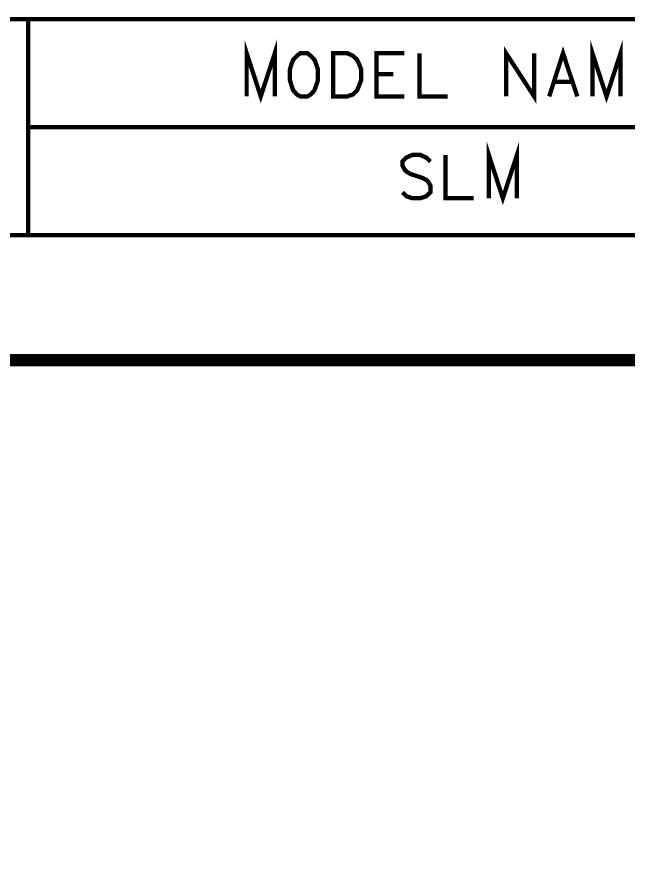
# Model space of a CAD drawing. Extents: x -0.1 to 52.1, y -0.1 to 28.5.
# Drawn here: x 16.48 to 26.25, y 14.98 to 28.49 of the extents above; entities that cross this region are included whole.
import ezdxf

# ---------------------------------------------------------------- set-up
doc = ezdxf.new("R2010")
doc.units = 0
doc.layers.add('08_ASSY2_GBR', color=7, linetype='CONTINUOUS')

msp = doc.modelspace()

# ---------------------------------------------------------------- linework, layer by layer
at = {"layer": '08_ASSY2_GBR'}
for points, const_width in [([(16.66, 28.454), (0, 28.454), (0, 25), (16.66, 25)], 0.06909), ([(16.66, 28.454), (52.068, 28.454)], 0.06909), ([(16.66, 28.454), (16.66, 25)], 0.06909), ([(20.151, 27.217), (20.151, 27.908), (20.376, 27.217), (20.6, 27.908), (20.6, 27.217)], 0.06909), ([(25.678, 27.217), (25.678, 27.908), (25.903, 27.217), (26.127, 27.908), (26.127, 27.217)], 0.06909), ([(24.297, 27.217), (24.297, 27.908), (24.746, 27.217), (24.746, 27.908)], 0.06909), ([(24.987, 27.217), (25.208, 27.908), (25.437, 27.217)], 0.06909), ([(21.008, 27.908), (20.954, 27.866), (20.896, 27.804), (20.869, 27.741), (20.842, 27.647), (20.842, 27.479), (20.869, 27.385), (20.896, 27.312), (20.954, 27.249), (21.008, 27.217), (21.121, 27.217), (21.175, 27.249), (21.233, 27.312), (21.26, 27.385), (21.291, 27.479), (21.291, 27.647), (21.26, 27.741), (21.233, 27.804), (21.175, 27.866), (21.121, 27.908), (21.008, 27.908)], 0.06909), ([(21.533, 27.908), (21.758, 27.908), (21.852, 27.866), (21.915, 27.804), (21.946, 27.741), (21.982, 27.647), (21.982, 27.479), (21.946, 27.385), (21.915, 27.312), (21.852, 27.249), (21.758, 27.217), (21.533, 27.217), (21.533, 27.908)], 0.06909), ([(22.673, 27.908), (22.224, 27.908), (22.224, 27.217), (22.673, 27.217)], 0.06909), ([(22.915, 27.908), (22.915, 27.217), (23.364, 27.217)], 0.06909), ([(22.224, 27.573), (22.498, 27.573)], 0.06909), ([(25.068, 27.448), (25.351, 27.448)], 0.06909), ([(16.66, 26.727), (52.068, 26.727)], 0.06909), ([(24.022, 25.59), (24.022, 26.281), (24.246, 25.59), (24.471, 26.281), (24.471, 25.59)], 0.06909), ([(23.089, 26.176), (23.022, 26.239), (22.928, 26.281), (22.797, 26.281), (22.703, 26.239), (22.64, 26.176), (22.64, 26.114), (22.672, 26.051), (22.703, 26.019), (22.766, 25.978), (22.959, 25.915), (23.022, 25.883), (23.053, 25.852), (23.089, 25.789), (23.089, 25.684), (23.022, 25.622), (22.928, 25.59), (22.797, 25.59), (22.703, 25.622), (22.64, 25.684)], 0.06909), ([(23.331, 26.281), (23.331, 25.59), (23.78, 25.59)], 0.06909), ([(52.068, 25), (16.66, 25)], 0.06909), ([(0, 23), (0, 0), (52, 0), (52, 23), (0, 23)], 0.2)]:
    msp.add_lwpolyline(points, dxfattribs=dict(at, const_width=const_width))

doc.saveas('drawing.dxf')
